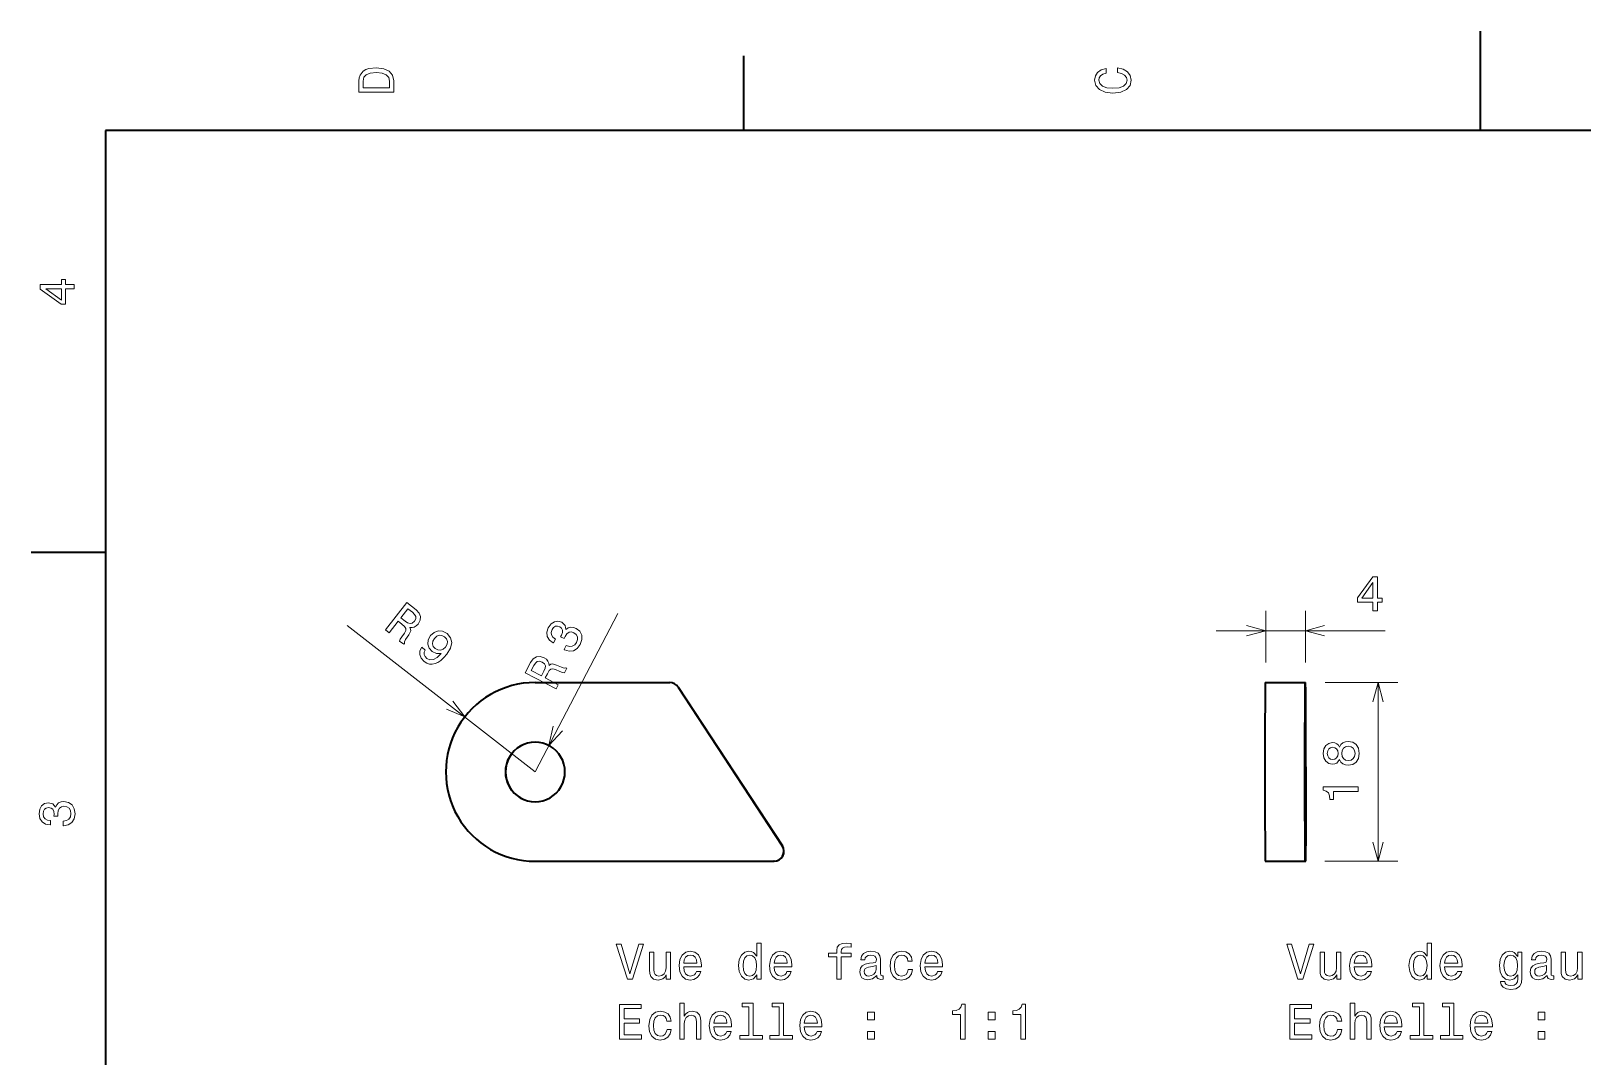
# Model space of a CAD drawing. Extents: x 0 to 297, y 0 to 210.
# Drawn here: x 2.5 to 158.8, y 106.7 to 210 of the extents above; entities that cross this region are included whole.
import ezdxf

# ---------------------------------------------------------------- set-up
doc = ezdxf.new("R2010")
doc.units = 0

msp = doc.modelspace()

# ---------------------------------------------------------------- linework, layer by layer
at = {"color": 7, "lineweight": 35, "ltscale": 0.25}
msp.add_line((148.5, 200), (148.5, 210), dxfattribs=at)
at = {"color": 7, "lineweight": 35, "ltscale": 0.1875}
for p, q in [((74.300003, 200), (74.300003, 207.5)), ((10, 157.5), (2.5, 157.5))]:
    msp.add_line(p, q, dxfattribs=at)
at = {"color": 7, "lineweight": 35}
for p, q in [((287, 200), (10, 200)), ((10, 200), (10, 10)), ((53.283325, 126.400085), (77.332886, 126.403839))]:
    msp.add_line(p, q, dxfattribs=at)
at = {"color": 7, "lineweight": 13}
msp.add_line((53.281982, 135.400101), (34.355225, 150.157394), dxfattribs=at)
at = {"color": 7, "lineweight": 13, "ltscale": 0.449999}
msp.add_line((53.281982, 135.400101), (61.597412, 151.364212), dxfattribs=at)
at = {"color": 7, "lineweight": 13, "ltscale": 0.130484}
for p, q in [((126.870209, 146.402191), (126.870209, 151.621536)), ((130.870193, 146.402191), (130.870193, 151.621536))]:
    msp.add_line(p, q, dxfattribs=at)
at = {"color": 7, "lineweight": 13, "ltscale": 0.4259}
msp.add_line((121.870209, 149.621536), (138.906204, 149.621536), dxfattribs=at)
at = {"color": 7, "lineweight": 35, "ltscale": 0.338968}
msp.add_line((53.280518, 144.400085), (66.839233, 144.402191), dxfattribs=at)
at = {"color": 7, "lineweight": 35, "ltscale": 0.000342}
msp.add_line((66.852905, 144.402191), (66.839233, 144.402191), dxfattribs=at)
at = {"color": 7, "lineweight": 13, "ltscale": 0.000342}
for p, q in [((67.689209, 143.950653), (67.675537, 143.950653)), ((78.182617, 127.952301), (78.168945, 127.952286))]:
    msp.add_line(p, q, dxfattribs=at)
at = {"color": 7, "lineweight": 35, "ltscale": 0.478317}
for p, q in [((67.675537, 143.950653), (78.168945, 127.952286)), ((67.689209, 143.950653), (78.182617, 127.952301))]:
    msp.add_line(p, q, dxfattribs=at)
at = {"color": 7, "lineweight": 35, "ltscale": 0.001161}
for p, q in [((126.823822, 144.400085), (126.870209, 144.402191)), ((130.823807, 144.400085), (130.870193, 144.402191))]:
    msp.add_line(p, q, dxfattribs=at)
at = {"color": 7, "lineweight": 13, "ltscale": 0.1}
msp.add_line((126.823822, 144.400085), (130.823807, 144.400085), dxfattribs=at)
at = {"color": 7, "lineweight": 35, "ltscale": 0.1}
msp.add_line((126.870209, 144.402191), (130.870193, 144.402191), dxfattribs=at)
at = {"color": 7, "lineweight": 35, "ltscale": 0.39996}
msp.add_line((130.873062, 143.950653), (130.908951, 127.952286), dxfattribs=at)
at = {"color": 8, "lineweight": 13, "ltscale": 0.183159}
msp.add_line((132.870193, 144.402191), (140.196548, 144.402191), dxfattribs=at)
at = {"color": 8, "lineweight": 13, "ltscale": 0.450053}
msp.add_line((138.196548, 126.400085), (138.196548, 144.402191), dxfattribs=at)
at = {"color": 7, "lineweight": 35, "ltscale": 0.000345}
msp.add_line((77.34668, 126.403839), (77.332886, 126.403839), dxfattribs=at)
at = {"color": 7, "lineweight": 35, "ltscale": 0.099999}
msp.add_line((126.823807, 126.400085), (130.823776, 126.400085), dxfattribs=at)
at = {"color": 7, "lineweight": 35, "ltscale": 0.002059}
msp.add_line((130.823807, 126.400085), (130.906082, 126.403839), dxfattribs=at)
at = {"color": 8, "lineweight": 13, "ltscale": 0.184319}
msp.add_line((132.823776, 126.400085), (140.196548, 126.400085), dxfattribs=at)
at = {"color": 7, "lineweight": 13}
for points in [[(35.533215, 204.994965), (35.533215, 203.829971), (39.033215, 203.829971), (39.033215, 204.994965), (38.922264, 205.544678), (38.584366, 205.953171), (38.034657, 206.205338), (37.283215, 206.296112), (36.516644, 206.215424), (36.21405, 206.114563), (35.971977, 205.973343), (35.644165, 205.56485), (35.563473, 205.297562)], [(35.951801, 204.959656), (36.027451, 205.342941), (36.259438, 205.605194), (36.672985, 205.761536), (37.283215, 205.811966), (37.873272, 205.756485), (38.286816, 205.600143), (38.533936, 205.332855), (38.614628, 204.959656), (38.614628, 204.298996), (35.951801, 204.298996)], [(111.93206, 205.817017), (112.35569, 205.716141), (112.658287, 205.549713), (112.844887, 205.317734), (112.905403, 205.045395), (112.814629, 204.71759), (112.54229, 204.460388), (112.098488, 204.28891), (111.483215, 204.233429), (110.872986, 204.28891), (110.424141, 204.455338), (110.151802, 204.71254), (110.055984, 205.045395), (110.106415, 205.287476), (110.247627, 205.494247), (110.474571, 205.655624), (110.787247, 205.766571), (110.787247, 206.245682), (110.308144, 206.094391), (109.94503, 205.832138), (109.718086, 205.474075), (109.637398, 205.045395), (109.763474, 204.510818), (110.116501, 204.10231), (110.696472, 203.840057), (111.483215, 203.749283), (112.269958, 203.840057), (112.84993, 204.10231), (113.208, 204.510818), (113.329041, 205.045395), (113.233215, 205.51442), (112.965927, 205.892654), (112.527161, 206.159943), (111.93206, 206.301163)], [(6.833213, 184.02739), (6.833213, 184.481277), (5.965778, 184.481277), (5.965778, 184.98056), (5.56232, 184.98056), (5.56232, 184.481277), (3.408862, 184.481277), (3.408862, 184.022339), (5.521974, 182.489197), (5.965778, 182.489197), (5.965778, 184.02739)], [(5.56232, 182.912827), (3.993876, 184.02739), (5.56232, 184.02739)], [(137.665573, 151.621536), (138.119461, 151.621536), (138.119461, 152.488968), (138.618759, 152.488968), (138.618759, 152.892426), (138.119461, 152.892426), (138.119461, 155.045883), (137.660538, 155.045883), (136.127396, 152.93277), (136.127396, 152.488968), (137.665573, 152.488968)], [(136.551041, 152.892426), (137.665573, 154.460876), (137.665573, 152.892426)], [(38.204224, 149.692383), (38.574097, 149.403992), (39.482788, 150.569305), (39.860596, 150.274704), (40.129639, 150.0457), (40.26123, 149.853577), (40.254395, 149.647903), (40.111206, 149.382248), (39.851929, 149.008789), (39.692871, 148.755539), (39.63208, 148.579117), (40.049683, 148.25351), (40.108643, 148.329086), (40.103882, 148.511765), (40.233398, 148.743378), (40.552856, 149.210541), (40.742676, 149.593353), (40.731812, 149.768082), (40.647461, 149.955292), (40.884155, 149.930679), (41.104004, 149.983047), (41.312012, 150.102234), (41.500244, 150.294403), (41.705078, 150.671906), (41.741333, 151.046509), (41.59668, 151.402313), (41.279053, 151.733109), (40.356323, 152.452545)], [(40.912109, 151.475677), (41.136108, 151.26265), (41.248169, 151.053741), (41.24707, 150.830811), (41.112305, 150.584152), (40.892578, 150.384491), (40.676758, 150.32901), (40.437988, 150.40007), (40.171875, 150.575546), (39.746338, 150.907364), (40.462646, 151.82608)], [(56.20752, 147.7258), (56.238892, 147.709488), (56.705566, 147.557388), (57.137085, 147.599869), (57.515259, 147.823685), (57.81958, 148.222412), (57.98584, 148.727203), (57.970825, 149.178589), (57.77417, 149.565323), (57.413574, 149.855515), (57.130981, 149.957184), (56.865112, 149.970612), (56.615723, 149.895798), (56.383057, 149.744003), (56.292969, 150.160553), (55.961914, 150.463791), (55.578125, 150.57843), (55.213989, 150.52356), (54.885498, 150.296661), (54.603638, 149.897552), (54.465576, 149.457718), (54.501587, 149.046585), (54.709839, 148.68222), (55.09082, 148.398453), (55.122192, 148.382156), (55.329468, 148.780228), (55.06189, 148.965118), (54.916748, 149.188583), (54.889282, 149.441681), (54.982056, 149.728882), (55.139038, 149.942825), (55.321411, 150.063858), (55.5271, 150.087524), (55.753784, 150.020615), (55.952026, 149.866196), (56.043701, 149.681961), (56.035278, 149.44751), (55.929321, 149.178574), (55.833984, 149.00647), (56.187378, 148.822403), (56.292603, 149.046234), (56.479614, 149.307053), (56.696533, 149.461365), (56.936157, 149.495743), (57.187622, 149.421646), (57.421387, 149.23732), (57.546143, 149.007431), (57.559692, 148.73877), (57.457886, 148.444962), (57.266357, 148.186462), (57.025024, 148.050613), (56.742798, 148.03273), (56.421875, 148.137299)], [(41.852905, 147.947464), (41.667603, 147.586761), (41.649414, 147.210815), (41.802002, 146.848801), (42.116577, 146.514038), (42.372925, 146.358917), (42.639526, 146.266144), (42.914673, 146.249893), (43.202148, 146.307053), (43.492065, 146.43277), (43.790405, 146.634995), (44.083984, 146.904892), (44.383057, 147.247345), (44.752686, 147.86084), (44.877197, 148.42244), (44.759155, 148.910904), (44.401855, 149.3302), (43.956299, 149.562515), (43.513184, 149.601089), (43.092773, 149.455627), (42.740723, 149.135361), (42.506714, 148.703934), (42.467163, 148.267853), (42.603027, 147.867844), (42.9104, 147.532196), (43.34314, 147.316254), (43.80542, 147.326767), (43.397583, 146.934921), (43.025391, 146.719955), (42.684692, 146.684967), (42.371704, 146.833084), (42.186646, 147.022171), (42.10376, 147.227509), (42.112793, 147.444244), (42.21875, 147.66217)], [(43.129639, 148.838547), (43.361694, 149.054123), (43.625, 149.16217), (43.896118, 149.149017), (44.15686, 149.016006), (44.357422, 148.789291), (44.440308, 148.526459), (44.402832, 148.248734), (44.254272, 147.968033), (44.015137, 147.751587), (43.758057, 147.651489), (43.485229, 147.678787), (43.211548, 147.828186), (43.023804, 148.038513), (42.942749, 148.287186), (42.973999, 148.556976)], [(55.385742, 143.768082), (55.602417, 144.184052), (54.29187, 144.866699), (54.513184, 145.291611), (54.689697, 145.597717), (54.854858, 145.761902), (55.05835, 145.792374), (55.345581, 145.699631), (55.759766, 145.512314), (56.037598, 145.401703), (56.222168, 145.373825), (56.466797, 145.843475), (56.381714, 145.887741), (56.202881, 145.850098), (55.95166, 145.935471), (55.434448, 146.1651), (55.02356, 146.28244), (54.85376, 146.240128), (54.684814, 146.123383), (54.66626, 146.360535), (54.574951, 146.567322), (54.420044, 146.750336), (54.197021, 146.900665), (53.788574, 147.033737), (53.413696, 147.001602), (53.089966, 146.794937), (52.822144, 146.422668), (52.281616, 145.384979)], [(53.141724, 146.108337), (53.310669, 146.367203), (53.49585, 146.515274), (53.715332, 146.554489), (53.9823, 146.466614), (54.218384, 146.286758), (54.312012, 146.084442), (54.2854, 145.836761), (54.160889, 145.54332), (53.911621, 145.064728), (52.878418, 145.602921)], [(5.73379, 129.979111), (5.769093, 129.979111), (6.253242, 130.059799), (6.616354, 130.296829), (6.848343, 130.670029), (6.934078, 131.164276), (6.848343, 131.688766), (6.626441, 132.082138), (6.273415, 132.334305), (5.819525, 132.425079), (5.521974, 132.384735), (5.279899, 132.273788), (5.0933, 132.092224), (4.957133, 131.850143), (4.684798, 132.177963), (4.251081, 132.293961), (3.857709, 132.218307), (3.560158, 132.00145), (3.373559, 131.648422), (3.307997, 131.164276), (3.388689, 130.710388), (3.610591, 130.362396), (3.963617, 130.135452), (4.432637, 130.059799), (4.46794, 130.059799), (4.46794, 130.508652), (4.145173, 130.548996), (3.913184, 130.680115), (3.771974, 130.891937), (3.721542, 131.189484), (3.761888, 131.451736), (3.867795, 131.643372), (4.039265, 131.759369), (4.271254, 131.804764), (4.518372, 131.759369), (4.684798, 131.638336), (4.785663, 131.426514), (4.815922, 131.139053), (4.810879, 130.942368), (5.209294, 130.942368), (5.199208, 131.189484), (5.244596, 131.507217), (5.365634, 131.744247), (5.56232, 131.885452), (5.819525, 131.935883), (6.112032, 131.880417), (6.328891, 131.734161), (6.465058, 131.502167), (6.510447, 131.194534), (6.460014, 130.876801), (6.308718, 130.644821), (6.066643, 130.498566), (5.73379, 130.443085)], [(63.709743, 118.0485), (62.832222, 115.067955), (61.929482, 118.0485), (61.450375, 118.0485), (62.580059, 114.543457), (63.084381, 114.543457), (64.18885, 118.0485)], [(66.912193, 117.251671), (66.468384, 117.251671), (66.468384, 115.688271), (66.417953, 115.325157), (66.271698, 115.062912), (66.044754, 114.901527), (65.747208, 114.851097), (65.510178, 114.891441), (65.358879, 115.012474), (65.27314, 115.219246), (65.252968, 115.511757), (65.252968, 117.251671), (64.809166, 117.251671), (64.809166, 115.471413), (64.824295, 115.113342), (64.92012, 114.815788), (65.212624, 114.543457), (65.681641, 114.447639), (65.933807, 114.482941), (66.150665, 114.573715), (66.337265, 114.730057), (66.488564, 114.957001), (66.488564, 114.543457), (66.912193, 114.543457)], [(68.24865, 115.768959), (70.023865, 115.768959), (70.028908, 115.975731), (69.948212, 116.555702), (69.726311, 116.989426), (69.373291, 117.251671), (68.904266, 117.347488), (68.445335, 117.246628), (68.092308, 116.964203), (67.865364, 116.505272), (67.784668, 115.900085), (67.860321, 115.27977), (68.087265, 114.825874), (68.435249, 114.543457), (68.889137, 114.447639), (69.282509, 114.513199), (69.605278, 114.684669), (69.842308, 114.957001), (69.978477, 115.320114), (69.539711, 115.320114), (69.448936, 115.118385), (69.31781, 114.967087), (68.944611, 114.846054), (68.65715, 114.901527), (68.440292, 115.078041), (68.29908, 115.365501), (68.24865, 115.75383)], [(75.596634, 114.962044), (75.596634, 114.543457), (76.040436, 114.543457), (76.040436, 118.164497), (75.601669, 118.164497), (75.601669, 116.838127), (75.263779, 117.221413), (75.057007, 117.312187), (74.819977, 117.347488), (74.391296, 117.246628), (74.058449, 116.964203), (73.841583, 116.510315), (73.765938, 115.900085), (73.841583, 115.289856), (74.058449, 114.830917), (74.391296, 114.543457), (74.819977, 114.447639), (75.057007, 114.482941), (75.268822, 114.573715)], [(77.35672, 115.768959), (79.131935, 115.768959), (79.136978, 115.975731), (79.056282, 116.555702), (78.834381, 116.989426), (78.481354, 117.251671), (78.012337, 117.347488), (77.553406, 117.246628), (77.200378, 116.964203), (76.973434, 116.505272), (76.892738, 115.900085), (76.968391, 115.27977), (77.195335, 114.825874), (77.54332, 114.543457), (77.997208, 114.447639), (78.390579, 114.513199), (78.713348, 114.684669), (78.950378, 114.957001), (79.086548, 115.320114), (78.647781, 115.320114), (78.557007, 115.118385), (78.42588, 114.967087), (78.052681, 114.846054), (77.765221, 114.901527), (77.548355, 115.078041), (77.40715, 115.365501), (77.35672, 115.75383)], [(83.655708, 116.782654), (83.655708, 114.543457), (84.099518, 114.543457), (84.099518, 116.782654), (85.108154, 116.782654), (85.108154, 117.160889), (84.099518, 117.160889), (84.099518, 117.327316), (84.134811, 117.529045), (84.250809, 117.665215), (84.447495, 117.745903), (84.729919, 117.776169), (85.108154, 117.755997), (85.108154, 118.139282), (84.629051, 118.164497), (84.195335, 118.119102), (83.892738, 117.982941), (83.711182, 117.745903), (83.655708, 117.408012), (83.655708, 117.160889), (82.84375, 117.160889), (82.84375, 116.782654)], [(87.685249, 114.896484), (87.685249, 114.881355), (87.710464, 114.709885), (87.78611, 114.588844), (88.103836, 114.493027), (88.350952, 114.533371), (88.350952, 114.876312), (88.245041, 114.861183), (88.103836, 114.926743), (88.078621, 115.128471), (88.078621, 116.530487), (88.018097, 116.888557), (87.841583, 117.140717), (87.533951, 117.292015), (87.100235, 117.347488), (86.676605, 117.286972), (86.363922, 117.115501), (86.167236, 116.848213), (86.101669, 116.495186), (86.101669, 116.464928), (86.500092, 116.464928), (86.535393, 116.676743), (86.646339, 116.828041), (86.827896, 116.918816), (87.085106, 116.954117), (87.332222, 116.928902), (87.508736, 116.853256), (87.614639, 116.72213), (87.649948, 116.540573), (87.629776, 116.328758), (87.54908, 116.222855), (87.347351, 116.172417), (86.969109, 116.132072), (86.535393, 116.041298), (86.227753, 115.879913), (86.046196, 115.627754), (85.990723, 115.254555), (86.041153, 114.9217), (86.197495, 114.674583), (86.449654, 114.518242), (86.797638, 114.462769), (87.266663, 114.568672)], [(90.837265, 116.353973), (91.276024, 116.353973), (91.185242, 116.757431), (90.968384, 117.075157), (90.630493, 117.271843), (90.191727, 117.347488), (89.707581, 117.246628), (89.339424, 116.964203), (89.107437, 116.505272), (89.026749, 115.889999), (89.102394, 115.27977), (89.329338, 114.825874), (89.687408, 114.543457), (90.176605, 114.447639), (90.610321, 114.523285), (90.948212, 114.7351), (91.180206, 115.067955), (91.281067, 115.511757), (90.857437, 115.511757), (90.781784, 115.22934), (90.640579, 115.017517), (90.43885, 114.886398), (90.191727, 114.846054), (89.884094, 114.911613), (89.662193, 115.113342), (89.526024, 115.441154), (89.480637, 115.905128), (89.526024, 116.359016), (89.667236, 116.686829), (89.89418, 116.888557), (90.191727, 116.95916), (90.453979, 116.913773), (90.650665, 116.797783), (90.781784, 116.60614)], [(92.536835, 115.768959), (94.312042, 115.768959), (94.317093, 115.975731), (94.236397, 116.555702), (94.014496, 116.989426), (93.661469, 117.251671), (93.192451, 117.347488), (92.733521, 117.246628), (92.380493, 116.964203), (92.153549, 116.505272), (92.072853, 115.900085), (92.148499, 115.27977), (92.375443, 114.825874), (92.723434, 114.543457), (93.177322, 114.447639), (93.570694, 114.513199), (93.893463, 114.684669), (94.130493, 114.957001), (94.266663, 115.320114), (93.827896, 115.320114), (93.737122, 115.118385), (93.605995, 114.967087), (93.232796, 114.846054), (92.945328, 114.901527), (92.72847, 115.078041), (92.587265, 115.365501), (92.536835, 115.75383)], [(131.246811, 118.0485), (130.369278, 115.067955), (129.466553, 118.0485), (128.987442, 118.0485), (130.117126, 114.543457), (130.621445, 114.543457), (131.725906, 118.0485)], [(134.449249, 117.251671), (134.005447, 117.251671), (134.005447, 115.688271), (133.955017, 115.325157), (133.808762, 115.062912), (133.581818, 114.901527), (133.284271, 114.851097), (133.047241, 114.891441), (132.895935, 115.012474), (132.810211, 115.219246), (132.790039, 115.511757), (132.790039, 117.251671), (132.346222, 117.251671), (132.346222, 115.471413), (132.361359, 115.113342), (132.457184, 114.815788), (132.749695, 114.543457), (133.218704, 114.447639), (133.470871, 114.482941), (133.687729, 114.573715), (133.874329, 114.730057), (134.02562, 114.957001), (134.02562, 114.543457), (134.449249, 114.543457)], [(135.785706, 115.768959), (137.560928, 115.768959), (137.565964, 115.975731), (137.485275, 116.555702), (137.263382, 116.989426), (136.910355, 117.251671), (136.44133, 117.347488), (135.982391, 117.246628), (135.629364, 116.964203), (135.40242, 116.505272), (135.321732, 115.900085), (135.397385, 115.27977), (135.624329, 114.825874), (135.972305, 114.543457), (136.426208, 114.447639), (136.81958, 114.513199), (137.142334, 114.684669), (137.379364, 114.957001), (137.515533, 115.320114), (137.076782, 115.320114), (136.985992, 115.118385), (136.854874, 114.967087), (136.481674, 114.846054), (136.194214, 114.901527), (135.977356, 115.078041), (135.836136, 115.365501), (135.785706, 115.75383)], [(143.133698, 114.962044), (143.133698, 114.543457), (143.577499, 114.543457), (143.577499, 118.164497), (143.138733, 118.164497), (143.138733, 116.838127), (142.800842, 117.221413), (142.59407, 117.312187), (142.35704, 117.347488), (141.92836, 117.246628), (141.595505, 116.964203), (141.378647, 116.510315), (141.303009, 115.900085), (141.378647, 115.289856), (141.595505, 114.830917), (141.92836, 114.543457), (142.35704, 114.447639), (142.59407, 114.482941), (142.805878, 114.573715)], [(144.893784, 115.768959), (146.668991, 115.768959), (146.674042, 115.975731), (146.593353, 116.555702), (146.371445, 116.989426), (146.018417, 117.251671), (145.549408, 117.347488), (145.090469, 117.246628), (144.737442, 116.964203), (144.510498, 116.505272), (144.42981, 115.900085), (144.505447, 115.27977), (144.732391, 114.825874), (145.080383, 114.543457), (145.534271, 114.447639), (145.927643, 114.513199), (146.250412, 114.684669), (146.487442, 114.957001), (146.623611, 115.320114), (146.184845, 115.320114), (146.09407, 115.118385), (145.962952, 114.967087), (145.589752, 114.846054), (145.302277, 114.901527), (145.085419, 115.078041), (144.944214, 115.365501), (144.893784, 115.75383)], [(152.685562, 114.664497), (152.685562, 117.251671), (152.261932, 117.251671), (152.261932, 116.812912), (151.913956, 117.211327), (151.702133, 117.312187), (151.465103, 117.347488), (151.036438, 117.246628), (150.703583, 116.964203), (150.486725, 116.510315), (150.411072, 115.900085), (150.486725, 115.284813), (150.703583, 114.830917), (151.036438, 114.543457), (151.465103, 114.447639), (151.707184, 114.482941), (151.908905, 114.573715), (152.261932, 114.957001), (152.261932, 114.573715), (152.221588, 114.271126), (152.110641, 114.05426), (151.898819, 113.928185), (151.5811, 113.882797), (151.303726, 113.913055), (151.10704, 113.988701), (150.991043, 114.119827), (150.95575, 114.296341), (150.527069, 114.296341), (150.527069, 114.276169), (150.592621, 113.9534), (150.794357, 113.711327), (151.117126, 113.554985), (151.555878, 113.499512), (152.080383, 113.575157), (152.42836, 113.786972), (152.625046, 114.155128)], [(155.222305, 114.896484), (155.222305, 114.881355), (155.247528, 114.709885), (155.323181, 114.588844), (155.6409, 114.493027), (155.888016, 114.533371), (155.888016, 114.876312), (155.782104, 114.861183), (155.6409, 114.926743), (155.615677, 115.128471), (155.615677, 116.530487), (155.555161, 116.888557), (155.378647, 117.140717), (155.071014, 117.292015), (154.637299, 117.347488), (154.213669, 117.286972), (153.900986, 117.115501), (153.7043, 116.848213), (153.638733, 116.495186), (153.638733, 116.464928), (154.037155, 116.464928), (154.072449, 116.676743), (154.183411, 116.828041), (154.36496, 116.918816), (154.622162, 116.954117), (154.869293, 116.928902), (155.045792, 116.853256), (155.151703, 116.72213), (155.187012, 116.540573), (155.16684, 116.328758), (155.086151, 116.222855), (154.884415, 116.172417), (154.506165, 116.132072), (154.072449, 116.041298), (153.764816, 115.879913), (153.583267, 115.627754), (153.527786, 115.254555), (153.578217, 114.9217), (153.734558, 114.674583), (153.986725, 114.518242), (154.334702, 114.462769), (154.803726, 114.568672)], [(158.737442, 117.251671), (158.29364, 117.251671), (158.29364, 115.688271), (158.24321, 115.325157), (158.096954, 115.062912), (157.87001, 114.901527), (157.572449, 114.851097), (157.335419, 114.891441), (157.184128, 115.012474), (157.098389, 115.219246), (157.078217, 115.511757), (157.078217, 117.251671), (156.634415, 117.251671), (156.634415, 115.471413), (156.649536, 115.113342), (156.745361, 114.815788), (157.037872, 114.543457), (157.506897, 114.447639), (157.759048, 114.482941), (157.975906, 114.573715), (158.162506, 114.730057), (158.313812, 114.957001), (158.313812, 114.543457), (158.737442, 114.543457)], [(68.24865, 116.142159), (68.304123, 116.490143), (68.440292, 116.747345), (68.647064, 116.903687), (68.919395, 116.95916), (69.186691, 116.903687), (69.393463, 116.747345), (69.519539, 116.490143), (69.564926, 116.142159)], [(74.895622, 116.949074), (75.188126, 116.878471), (75.410034, 116.681786), (75.541153, 116.353973), (75.591583, 115.900085), (75.541153, 115.441154), (75.410034, 115.113342), (75.188126, 114.911613), (74.895622, 114.846054), (74.61824, 114.911613), (74.406425, 115.113342), (74.265221, 115.446198), (74.219826, 115.900085), (74.265221, 116.34893), (74.406425, 116.676743), (74.61824, 116.878471)], [(77.35672, 116.142159), (77.412193, 116.490143), (77.548355, 116.747345), (77.755127, 116.903687), (78.027466, 116.95916), (78.294754, 116.903687), (78.501526, 116.747345), (78.627609, 116.490143), (78.672997, 116.142159)], [(87.634811, 115.491585), (87.574295, 115.22934), (87.41291, 115.027603), (87.170837, 114.896484), (86.873291, 114.851097), (86.681641, 114.876312), (86.545479, 114.957001), (86.459747, 115.098213), (86.434525, 115.294899), (86.454697, 115.471413), (86.535393, 115.597488), (86.858154, 115.738701), (87.266663, 115.799217), (87.634811, 115.920258)], [(92.536835, 116.142159), (92.592308, 116.490143), (92.72847, 116.747345), (92.935242, 116.903687), (93.207581, 116.95916), (93.474869, 116.903687), (93.681641, 116.747345), (93.807724, 116.490143), (93.853111, 116.142159)], [(135.785706, 116.142159), (135.841187, 116.490143), (135.977356, 116.747345), (136.184128, 116.903687), (136.456467, 116.95916), (136.723755, 116.903687), (136.930527, 116.747345), (137.05661, 116.490143), (137.10199, 116.142159)], [(142.432678, 116.949074), (142.725189, 116.878471), (142.947098, 116.681786), (143.078217, 116.353973), (143.128647, 115.900085), (143.078217, 115.441154), (142.947098, 115.113342), (142.725189, 114.911613), (142.432678, 114.846054), (142.155304, 114.911613), (141.943497, 115.113342), (141.802277, 115.446198), (141.756897, 115.900085), (141.802277, 116.34893), (141.943497, 116.676743), (142.155304, 116.878471)], [(144.893784, 116.142159), (144.949249, 116.490143), (145.085419, 116.747345), (145.292191, 116.903687), (145.564529, 116.95916), (145.831818, 116.903687), (146.038589, 116.747345), (146.164673, 116.490143), (146.210068, 116.142159)], [(150.87001, 115.900085), (150.91539, 116.34893), (151.051559, 116.681786), (151.263382, 116.878471), (151.545807, 116.949074), (151.843353, 116.878471), (152.065247, 116.681786), (152.201416, 116.34893), (152.251846, 115.900085), (152.201416, 115.441154), (152.065247, 115.113342), (151.843353, 114.911613), (151.545807, 114.846054), (151.263382, 114.911613), (151.051559, 115.113342), (150.91539, 115.446198)], [(155.171875, 115.491585), (155.111359, 115.22934), (154.949982, 115.027603), (154.707901, 114.896484), (154.410355, 114.851097), (154.218704, 114.876312), (154.082535, 114.957001), (153.996811, 115.098213), (153.971588, 115.294899), (153.99176, 115.471413), (154.072449, 115.597488), (154.395218, 115.738701), (154.803726, 115.799217), (155.171875, 115.920258)], [(61.773144, 108.496628), (63.992165, 108.496628), (63.992165, 108.920258), (62.237122, 108.920258), (62.237122, 110.105415), (63.800522, 110.105415), (63.800522, 110.524002), (62.237122, 110.524002), (62.237122, 111.572998), (63.951817, 111.572998), (63.951817, 111.996628), (61.773144, 111.996628)], [(66.54908, 110.307144), (66.987839, 110.307144), (66.897064, 110.710602), (66.680206, 111.028328), (66.342308, 111.225014), (65.903549, 111.300659), (65.419395, 111.199799), (65.051239, 110.917374), (64.819252, 110.458443), (64.738564, 109.84317), (64.814209, 109.232941), (65.041153, 108.779045), (65.399223, 108.496628), (65.88842, 108.40081), (66.322136, 108.476456), (66.660034, 108.688271), (66.892021, 109.021126), (66.992882, 109.464928), (66.569252, 109.464928), (66.493607, 109.18251), (66.352394, 108.970688), (66.150665, 108.839569), (65.903549, 108.799225), (65.595909, 108.864784), (65.374008, 109.066513), (65.237839, 109.394325), (65.192451, 109.858299), (65.237839, 110.312187), (65.379051, 110.639999), (65.605995, 110.841728), (65.903549, 110.912331), (66.165794, 110.866943), (66.36248, 110.750954), (66.493607, 110.559311)], [(67.860321, 108.496628), (68.304123, 108.496628), (68.304123, 110.060028), (68.34951, 110.418098), (68.495766, 110.680344), (68.72271, 110.841728), (69.025307, 110.902245), (69.26738, 110.851814), (69.418678, 110.715645), (69.494324, 110.488701), (69.519539, 110.186111), (69.519539, 108.496628), (69.963348, 108.496628), (69.963348, 110.276886), (69.943169, 110.634956), (69.852394, 110.93251), (69.55484, 111.204842), (69.090866, 111.300659), (68.838707, 111.265358), (68.621849, 111.16954), (68.440292, 111.018242), (68.304123, 110.81147), (68.304123, 112.117668), (67.860321, 112.117668)], [(71.284668, 109.72213), (73.059891, 109.72213), (73.064926, 109.928902), (72.984238, 110.508873), (72.762337, 110.942596), (72.409309, 111.204842), (71.940292, 111.300659), (71.481354, 111.199799), (71.128326, 110.917374), (70.901382, 110.458443), (70.820694, 109.853256), (70.896339, 109.232941), (71.123291, 108.779045), (71.471268, 108.496628), (71.925163, 108.40081), (72.318535, 108.46637), (72.641296, 108.63784), (72.878326, 108.910172), (73.014496, 109.273285), (72.575737, 109.273285), (72.484955, 109.071556), (72.353836, 108.920258), (71.980637, 108.799225), (71.693169, 108.854698), (71.476311, 109.031212), (71.335106, 109.318672), (71.284668, 109.707001)], [(74.814926, 111.744469), (74.814926, 108.869827), (73.902107, 108.869827), (73.902107, 108.496628), (76.166512, 108.496628), (76.166512, 108.869827), (75.258736, 108.869827), (75.258736, 112.117668), (74.118965, 112.117668), (74.118965, 111.744469)], [(77.850952, 111.744469), (77.850952, 108.869827), (76.938126, 108.869827), (76.938126, 108.496628), (79.202538, 108.496628), (79.202538, 108.869827), (78.294754, 108.869827), (78.294754, 112.117668), (77.154984, 112.117668), (77.154984, 111.744469)], [(80.392738, 109.72213), (82.167953, 109.72213), (82.172997, 109.928902), (82.092308, 110.508873), (81.870407, 110.942596), (81.51738, 111.204842), (81.048355, 111.300659), (80.589424, 111.199799), (80.236404, 110.917374), (80.009453, 110.458443), (79.928764, 109.853256), (80.00441, 109.232941), (80.231354, 108.779045), (80.579338, 108.496628), (81.033234, 108.40081), (81.426605, 108.46637), (81.749367, 108.63784), (81.986404, 108.910172), (82.122566, 109.273285), (81.683807, 109.273285), (81.593025, 109.071556), (81.461906, 108.920258), (81.088707, 108.799225), (80.801239, 108.854698), (80.584381, 109.031212), (80.443176, 109.318672), (80.392738, 109.707001)], [(86.772423, 110.4534), (87.468384, 110.4534), (87.468384, 111.204842), (86.772423, 111.204842)], [(96.137695, 108.496628), (96.596626, 108.496628), (96.596626, 112.021843), (96.253693, 112.021843), (96.16291, 111.714211), (95.981354, 111.507431), (95.703979, 111.386398), (95.320694, 111.346054), (95.320694, 110.987984), (96.137695, 110.987984)], [(98.916512, 110.4534), (99.612473, 110.4534), (99.612473, 111.204842), (98.916512, 111.204842)], [(102.20974, 108.496628), (102.668671, 108.496628), (102.668671, 112.021843), (102.325729, 112.021843), (102.234955, 111.714211), (102.053398, 111.507431), (101.776016, 111.386398), (101.392731, 111.346054), (101.392731, 110.987984), (102.20974, 110.987984)], [(129.310211, 108.496628), (131.529221, 108.496628), (131.529221, 108.920258), (129.774185, 108.920258), (129.774185, 110.105415), (131.337585, 110.105415), (131.337585, 110.524002), (129.774185, 110.524002), (129.774185, 111.572998), (131.488876, 111.572998), (131.488876, 111.996628), (129.310211, 111.996628)], [(134.086136, 110.307144), (134.524902, 110.307144), (134.434128, 110.710602), (134.21727, 111.028328), (133.879364, 111.225014), (133.440613, 111.300659), (132.956467, 111.199799), (132.588303, 110.917374), (132.356323, 110.458443), (132.27562, 109.84317), (132.351273, 109.232941), (132.578217, 108.779045), (132.936279, 108.496628), (133.425476, 108.40081), (133.859192, 108.476456), (134.197098, 108.688271), (134.429077, 109.021126), (134.529953, 109.464928), (134.106323, 109.464928), (134.03067, 109.18251), (133.88945, 108.970688), (133.687729, 108.839569), (133.440613, 108.799225), (133.13298, 108.864784), (132.911072, 109.066513), (132.774902, 109.394325), (132.729507, 109.858299), (132.774902, 110.312187), (132.916107, 110.639999), (133.143066, 110.841728), (133.440613, 110.912331), (133.70285, 110.866943), (133.899536, 110.750954), (134.03067, 110.559311)], [(135.397385, 108.496628), (135.841187, 108.496628), (135.841187, 110.060028), (135.886581, 110.418098), (136.032822, 110.680344), (136.259781, 110.841728), (136.562363, 110.902245), (136.804443, 110.851814), (136.955734, 110.715645), (137.031387, 110.488701), (137.05661, 110.186111), (137.05661, 108.496628), (137.500412, 108.496628), (137.500412, 110.276886), (137.48024, 110.634956), (137.38945, 110.93251), (137.091904, 111.204842), (136.62793, 111.300659), (136.375763, 111.265358), (136.158905, 111.16954), (135.977356, 111.018242), (135.841187, 110.81147), (135.841187, 112.117668), (135.397385, 112.117668)], [(138.821732, 109.72213), (140.596954, 109.72213), (140.60199, 109.928902), (140.521301, 110.508873), (140.299393, 110.942596), (139.946381, 111.204842), (139.477356, 111.300659), (139.018417, 111.199799), (138.66539, 110.917374), (138.438446, 110.458443), (138.357758, 109.853256), (138.433411, 109.232941), (138.660355, 108.779045), (139.008331, 108.496628), (139.462219, 108.40081), (139.855591, 108.46637), (140.17836, 108.63784), (140.41539, 108.910172), (140.551559, 109.273285), (140.112793, 109.273285), (140.022018, 109.071556), (139.8909, 108.920258), (139.5177, 108.799225), (139.23024, 108.854698), (139.013382, 109.031212), (138.872162, 109.318672), (138.821732, 109.707001)], [(142.35199, 111.744469), (142.35199, 108.869827), (141.439163, 108.869827), (141.439163, 108.496628), (143.703583, 108.496628), (143.703583, 108.869827), (142.795792, 108.869827), (142.795792, 112.117668), (141.656021, 112.117668), (141.656021, 111.744469)], [(145.388016, 111.744469), (145.388016, 108.869827), (144.475189, 108.869827), (144.475189, 108.496628), (146.739594, 108.496628), (146.739594, 108.869827), (145.831818, 108.869827), (145.831818, 112.117668), (144.692047, 112.117668), (144.692047, 111.744469)], [(147.92981, 109.72213), (149.705017, 109.72213), (149.710068, 109.928902), (149.629364, 110.508873), (149.407471, 110.942596), (149.054443, 111.204842), (148.585419, 111.300659), (148.126495, 111.199799), (147.773468, 110.917374), (147.546524, 110.458443), (147.46582, 109.853256), (147.541473, 109.232941), (147.768417, 108.779045), (148.116409, 108.496628), (148.570297, 108.40081), (148.963669, 108.46637), (149.286438, 108.63784), (149.523468, 108.910172), (149.659637, 109.273285), (149.220871, 109.273285), (149.130096, 109.071556), (148.998962, 108.920258), (148.625763, 108.799225), (148.338303, 108.854698), (148.121445, 109.031212), (147.98024, 109.318672), (147.92981, 109.707001)], [(154.309479, 110.4534), (155.005447, 110.4534), (155.005447, 111.204842), (154.309479, 111.204842)], [(71.284668, 110.095329), (71.340149, 110.443314), (71.476311, 110.700516), (71.683083, 110.856857), (71.955421, 110.912331), (72.22271, 110.856857), (72.429482, 110.700516), (72.555565, 110.443314), (72.600952, 110.095329)], [(80.392738, 110.095329), (80.448212, 110.443314), (80.584381, 110.700516), (80.791153, 110.856857), (81.063492, 110.912331), (81.33078, 110.856857), (81.537552, 110.700516), (81.663635, 110.443314), (81.709023, 110.095329)], [(138.821732, 110.095329), (138.877213, 110.443314), (139.013382, 110.700516), (139.220154, 110.856857), (139.492477, 110.912331), (139.759781, 110.856857), (139.966553, 110.700516), (140.092621, 110.443314), (140.138016, 110.095329)], [(147.92981, 110.095329), (147.985275, 110.443314), (148.121445, 110.700516), (148.328217, 110.856857), (148.600555, 110.912331), (148.867844, 110.856857), (149.074615, 110.700516), (149.200699, 110.443314), (149.246094, 110.095329)], [(86.772423, 108.496628), (87.468384, 108.496628), (87.468384, 109.24807), (86.772423, 109.24807)], [(98.916512, 108.496628), (99.612473, 108.496628), (99.612473, 109.24807), (98.916512, 109.24807)], [(154.309479, 108.496628), (155.005447, 108.496628), (155.005447, 109.24807), (154.309479, 109.24807)]]:
    msp.add_lwpolyline(points, close=True, dxfattribs=at)
for points in [[(124.938354, 149.103912), (126.870209, 149.621536), (124.938354, 150.139175)], [(132.802048, 150.139175), (130.870193, 149.621536), (132.802048, 149.103912)], [(44.342651, 141.713745), (46.184448, 140.934082), (44.979248, 142.530182)], [(55.101196, 140.01326), (54.667847, 138.060776), (56.019409, 139.534988)]]:
    msp.add_lwpolyline(points, dxfattribs=at)
at = {"color": 8, "lineweight": 13}
for points in [[(138.714188, 142.470352), (138.196548, 144.402191), (137.678909, 142.470352)], [(137.678909, 128.33194), (138.196548, 126.400085), (138.714188, 128.33194)]]:
    msp.add_lwpolyline(points, dxfattribs=at)
for points in [[(134.310379, 136.643799), (134.451584, 136.386597), (134.64827, 136.210083), (134.895401, 136.099121), (135.192947, 136.063828), (135.6418, 136.144516), (135.989761, 136.376511), (136.211685, 136.754745), (136.297409, 137.26915), (136.211685, 137.778519), (135.989761, 138.156769), (135.6418, 138.388748), (135.192947, 138.474487), (134.895401, 138.434143), (134.64827, 138.328232), (134.451584, 138.146683), (134.310379, 137.894516), (134.189346, 138.096252), (134.022903, 138.237457), (133.821182, 138.323196), (133.574081, 138.353455), (133.215988, 138.272751), (132.928543, 138.060944), (132.741928, 137.718002), (132.671341, 137.26915), (132.741928, 136.815262), (132.928543, 136.472321), (133.215988, 136.255463), (133.574081, 136.179825), (133.821182, 136.205032), (134.022903, 136.290771)], [(133.614426, 136.65892), (133.392502, 136.699265), (133.221054, 136.820313), (133.115128, 137.011948), (133.074783, 137.26915), (133.115128, 137.521317), (133.221054, 137.712967), (133.392502, 137.834), (133.614426, 137.879379), (133.841354, 137.834), (134.017868, 137.712967), (134.133865, 137.521317), (134.169174, 137.26915), (134.12883, 137.011948), (134.017868, 136.820313), (133.841354, 136.699265)], [(135.182846, 136.547974), (134.915573, 136.593369), (134.713852, 136.739624), (134.582718, 136.966568), (134.537338, 137.26915), (134.582718, 137.566711), (134.713852, 137.793655), (134.915573, 137.939911), (135.182846, 137.990341), (135.470322, 137.939911), (135.68718, 137.793655), (135.828384, 137.566711), (135.873795, 137.26915), (135.828384, 136.966568), (135.68718, 136.739624), (135.470322, 136.593369)], [(136.196548, 133.442352), (136.196548, 133.901291), (132.671341, 133.901291), (132.671341, 133.55835), (132.978958, 133.467575), (133.185745, 133.286011), (133.306778, 133.008636), (133.347122, 132.625351), (133.705185, 132.625351), (133.705185, 133.442352)]]:
    msp.add_lwpolyline(points, close=True, dxfattribs=at)
at = {"color": 7, "lineweight": 35}
for centre, major_axis, ratio, start_param, end_param in [((53.281982, 135.400085), (-0.001465, 9), 0.999994, 0, 3.1415926536), ((66.839355, 143.402191), (-0.000122, 1), 0.999994, 5.2927523673, 6.2831853072), ((66.853027, 143.402191), (-0.000122, 1), 0.999994, 5.2927523673, 6.2831853072), ((126.823822, 135.400085), (0, -9), 0.003422, 3.1417486584, 6.283341312), ((130.823807, 135.400085), (0, -9), 0.003422, 3.1417486584, 6.283341312), ((130.870193, 143.402191), (0, -1), 0.003422, 2.1513157186, 3.1417486584), ((53.281982, 135.400085), (-0.000488, 3), 0.999994, 0, 3.1415926536), ((53.295654, 135.400085), (-0.000488, 3), 0.999994, 0, 3.1415926536), ((53.281982, 135.400085), (-0.000488, 3), 0.999994, 3.1415926536, 6.2831853072), ((130.823807, 135.400085), (0, -3), 0.003422, 3.1417486584, 6.283341312), ((130.823807, 135.400085), (0, -3), 0.003422, 0.0001560048, 3.1417486584), ((77.332764, 127.403839), (-0.000122, 1), 0.999994, 3.1415926536, 5.2927523673), ((77.346436, 127.403839), (-0.000122, 1), 0.999994, 3.1415926536, 5.2927523673), ((130.906082, 127.403839), (0, -1), 0.003422, 0.0001560048, 2.1513157186)]:
    msp.add_ellipse(centre, major_axis=major_axis, ratio=ratio, start_param=start_param, end_param=end_param, dxfattribs=at)

doc.saveas('drawing.dxf')
